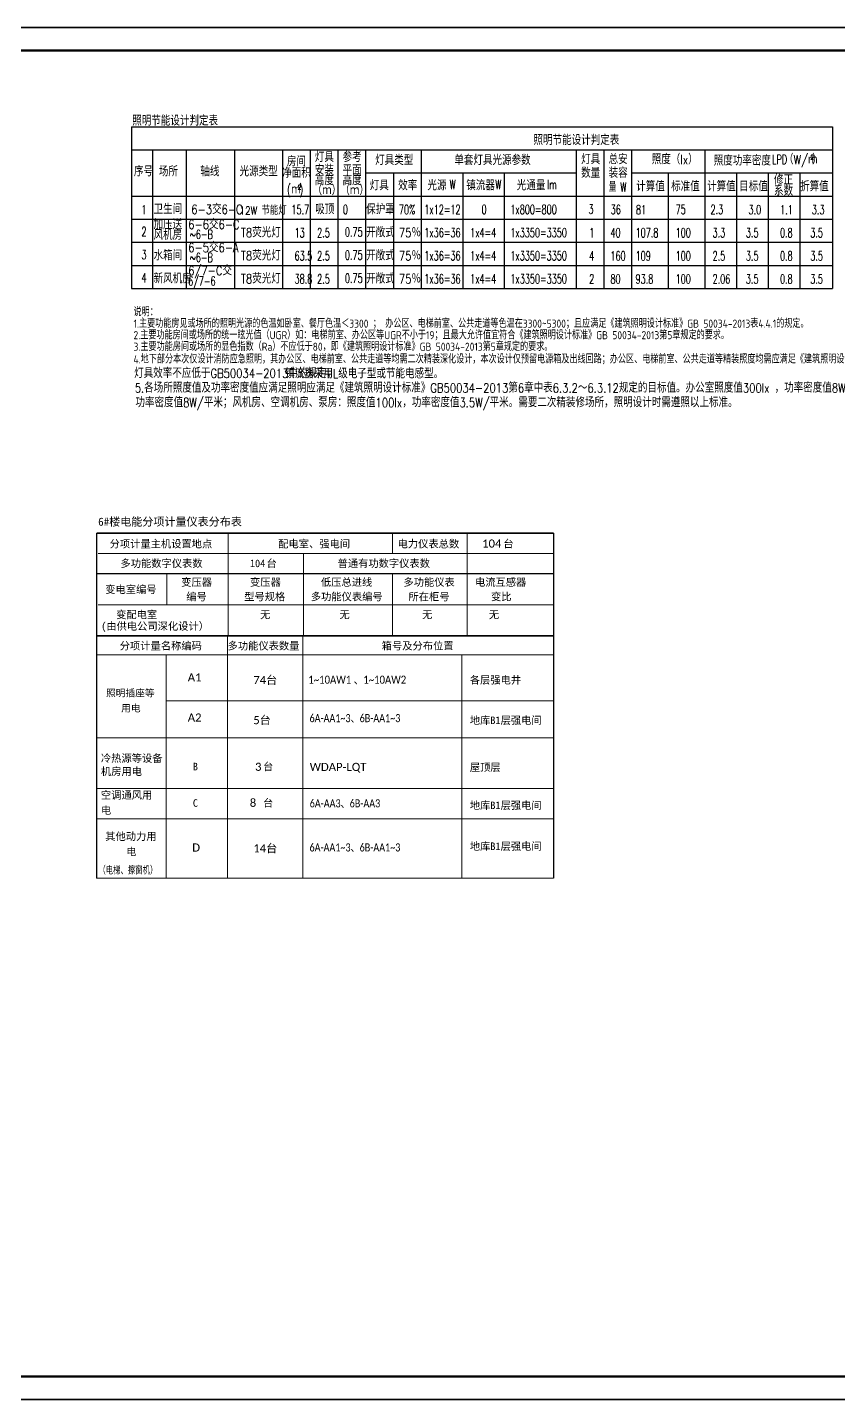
# Model space of a CAD drawing. Extents: x -127004 to 341119, y -13158 to 456864.
# Drawn here: x -8279 to 26821, y 397464 to 456864 of the extents above; entities that cross this region are included whole.
import ezdxf

# ---------------------------------------------------------------- set-up
doc = ezdxf.new("R2010")
doc.units = 0
doc.header["$LTSCALE"] = 1000
for name, color, linetype in [('DIM-箱柜', 3, 'CONTINUOUS'), ('SIG_TEXT', 7, 'CONTINUOUS'), ('TEL_TEXT', 3, 'CONTINUOUS'), ('TEL_TITLE', 7, 'CONTINUOUS'), ('表格线', 3, 'CONTINUOUS')]:
    doc.layers.add(name, color=color, linetype=linetype)
doc.layers.add('内审要求修改2.10', color=6, linetype='CONTINUOUS', plot=False)
doc.styles.add('_TEL_DIM', font='ROMANS2', dxfattribs={"width": 0.8, "height": 3.5, "bigfont": 'HZDF2'})
doc.styles.get("Standard").update_dxf_attribs({"font": 'GBENOR', "bigfont": 'GBCBIG'})
doc.styles.add('WMF-Calibri0', font='CALIBRI.TTF')
doc.styles.add('WMF-宋体0', font='')
doc.styles.add('WMF-黑体0', font='simhei.ttf')
doc.styles.get('WMF-宋体0').set_extended_font_data('SimSun')

# ---------------------------------------------------------------- blocks, each defined once
blk = doc.blocks.new('SADF AGF AERG AER GER')
at = {"layer": 'DIM-箱柜'}
blk.add_lwpolyline([(-462150, -1228514), (-378050, -1228514), (-378050, -1287914), (-462150, -1287914)], close=True, dxfattribs=at)
blk = doc.blocks.new('A$C6873132B')
at = {"layer": 'DIM-箱柜'}
blk.add_blockref('SADF AGF AERG AER GER', (378050, 1287914), dxfattribs=at)

msp = doc.modelspace()

# ---------------------------------------------------------------- linework, layer by layer
at = {"layer": 'SIG_TEXT', "color": 7, "lineweight": 0}
msp.add_line((10519, 429711), (10519, 420030), dxfattribs=at)
at = {"layer": 'SIG_TEXT', "color": 7, "lineweight": 0, "const_width": 62.6}
for points in [[(-5288, 434973), (14489, 434973)], [(-5288, 434973), (-5288, 420030)], [(14489, 434973), (14489, 420030)], [(-5288, 433219), (14489, 433219)], [(-5319, 430526), (14489, 430526)]]:
    msp.add_lwpolyline(points, dxfattribs=at)
at = {"layer": 'SIG_TEXT', "color": 7, "lineweight": 0}
for points in [[(412, 434941), (412, 433250)], [(7521, 434941), (7521, 434096)], [(10747, 434941), (10747, 433250)], [(-5225, 434096), (14489, 434096)], [(3669, 434096), (3669, 433250)], [(-2250, 433219), (-2250, 431872)], [(412, 433188), (412, 430526)], [(3669, 433188), (3669, 430526)], [(7521, 433188), (7521, 430526)], [(10747, 433188), (10747, 430526)], [(-5225, 431872), (14489, 431872)], [(-5288, 430526), (14489, 430526)], [(381, 430510), (381, 420030)], [(3638, 430510), (3638, 420030)], [(-5257, 429711), (14489, 429711)], [(-2313, 429711), (14489, 429711)], [(-2281, 429711), (-2281, 420030)], [(-2281, 427707), (14489, 427707)], [(-2281, 427707), (14489, 427707)], [(-5288, 426110), (14489, 426110)], [(-2281, 426110), (14489, 426110)], [(-5288, 423917), (14489, 423917)], [(-2344, 423917), (14489, 423917)], [(-5288, 422598), (14489, 422598)], [(-2344, 422598), (14489, 422598)], [(-5288, 420030), (14489, 420030)], [(-2281, 420030), (14489, 420030)]]:
    msp.add_lwpolyline(points, dxfattribs=at)
at = {"layer": 'TEL_TITLE'}
msp.add_lwpolyline([(-42904, 397464), (41196, 397464), (41196, 456864), (-42904, 456864)], close=True, dxfattribs=at)
at = {"layer": 'TEL_TITLE', "const_width": 100}
msp.add_lwpolyline([(-40404, 398464), (40196, 398464), (40196, 455864), (-40404, 455864)], close=True, dxfattribs=at)
at = {"layer": '表格线'}
for p, q in [((-3777, 452564), (-3777, 446564)), ((-3777, 452564), (26558, 452564)), ((26558, 452564), (26558, 446564)), ((-3777, 451564), (26558, 451564)), ((-2875, 451564), (-2875, 446564)), ((-1411, 451564), (-1411, 446564)), ((-1411, 451564), (-1411, 446564)), ((-1411, 451564), (-1411, 446564)), ((674, 451564), (674, 446564)), ((2755, 451564), (2755, 446564)), ((3955, 451564), (3955, 446564)), ((5155, 451564), (5155, 446564)), ((6355, 451564), (6355, 446564)), ((8755, 451564), (8755, 446564)), ((15461, 451564), (15461, 446564)), ((16661, 451564), (16661, 446564)), ((17861, 451564), (17861, 446564)), ((21029, 451564), (21029, 446564)), ((21029, 451564), (21029, 446564)), ((6355, 450564), (15461, 450564)), ((7555, 450564), (7555, 446564)), ((7555, 450564), (7555, 446564)), ((10555, 450564), (10555, 446564)), ((12355, 450564), (12355, 446564)), ((17861, 450564), (26558, 450564)), ((19445, 450564), (19445, 446564)), ((22400, 450564), (22400, 446564)), ((23770, 450564), (23770, 446564)), ((25140, 450564), (25140, 446564)), ((-3777, 449564), (26558, 449564)), ((-3777, 448564), (26558, 448564)), ((-3777, 447564), (26558, 447564)), ((-3777, 446564), (26558, 446564)), ((-3777, 446564), (-3777, 445564)), ((-3777, 446564), (26558, 446564)), ((-2875, 446564), (-2875, 445564)), ((-1411, 446564), (-1411, 445564)), ((-1411, 446564), (-1411, 445564)), ((-1411, 446564), (-1411, 445564)), ((674, 446564), (674, 445564)), ((2755, 446564), (2755, 445564)), ((3955, 446564), (3955, 445564)), ((5155, 446564), (5155, 445564)), ((6355, 446564), (6355, 445564)), ((7555, 446564), (7555, 445564)), ((7555, 446564), (7555, 445564)), ((8755, 446564), (8755, 445564)), ((10555, 446564), (10555, 445564)), ((12355, 446564), (12355, 445564)), ((15461, 446564), (15461, 445564)), ((16661, 446564), (16661, 445564)), ((17861, 446564), (17861, 445564)), ((19445, 446564), (19445, 445564)), ((21029, 446564), (21029, 445564)), ((21029, 446564), (21029, 445564)), ((22400, 446564), (22400, 445564)), ((23770, 446564), (23770, 445564)), ((25140, 446564), (25140, 445564)), ((26558, 446564), (26558, 445564)), ((-3777, 445564), (26558, 445564))]:
    msp.add_line(p, q, dxfattribs=at)

# ---------------------------------------------------------------- block references
at = {"layer": 'DIM-箱柜'}
msp.add_blockref('SADF AGF AERG AER GER', (419245, 1685379), dxfattribs=at)
at = {"layer": '内审要求修改2.10'}
msp.add_blockref('A$C6873132B', (41196, 397464), dxfattribs=at)

# ---------------------------------------------------------------- texts
at = {"layer": 'SIG_TEXT', "color": 7, "lineweight": 0}
for s, height, style, p in [('6#楼电能分项计量仪表分布表', 350.76, 'WMF-黑体0', (-5220, 435293)), ('分项计量主机设置地点', 325.7, 'WMF-宋体0', (-4724, 434346)), ('配电室、强电间', 325.7, 'WMF-宋体0', (2573, 434346)), ('电力仪表总数', 325.7, 'WMF-宋体0', (7740, 434346)), ('104', 350.8, 'WMF-Calibri0', (11398, 434346)), ('台', 326, 'WMF-宋体0', (12313, 434346)), ('多功能数字仪表数', 325.7, 'WMF-宋体0', (-4254, 433501)), ('104', 325.7, 'WMF-宋体0', (1348, 433501)), ('台', 326, 'WMF-宋体0', (2072, 433501)), ('普通有功数字仪表数', 325.7, 'WMF-宋体0', (5141, 433501)), ('变压器', 325.7, 'WMF-宋体0', (-1624, 432687)), ('变压器', 325.7, 'WMF-宋体0', (1351, 432687)), ('低压总进线', 325.7, 'WMF-宋体0', (4421, 432687)), ('多功能仪表', 325.7, 'WMF-宋体0', (7991, 432687)), ('电流互感器', 325.7, 'WMF-宋体0', (11091, 432687)), ('变电室编号', 325.7, 'WMF-宋体0', (-4912, 432373)), ('编号', 325.7, 'WMF-宋体0', (-1405, 432060)), ('型号规格', 325.7, 'WMF-宋体0', (1101, 432060)), ('多功能仪表编号', 325.7, 'WMF-宋体0', (3982, 432060)), ('所在柜号', 325.7, 'WMF-宋体0', (8210, 432060)), ('变比', 325.7, 'WMF-宋体0', (11780, 432060)), ('变配电室', 325.7, 'WMF-宋体0', (-4442, 431282)), ('无', 326, 'WMF-宋体0', (1790, 431282)), ('无', 326, 'WMF-宋体0', (5223, 431282)), ('无', 326, 'WMF-宋体0', (8800, 431282)), ('无', 326, 'WMF-宋体0', (11690, 431282)), ('(由供电公司深化设计）', 325.7, 'WMF-宋体0', (-5087, 430781)), ('分项计量名称编码', 325.7, 'WMF-宋体0', (-4286, 429931)), ('多功能仪表数量', 325.7, 'WMF-宋体0', (381, 429931)), ('箱号及分布位置', 325.7, 'WMF-宋体0', (7051, 429931)), ('A1', 350.8, 'WMF-Calibri0', (-1342, 428553)), ('74台', 350.8, 'WMF-Calibri0', (1494, 428439)), ('各层强电井', 325.7, 'WMF-宋体0', (10863, 428453)), ('照明插座等', 300.7, 'WMF-宋体0', (-4881, 427903)), ('用电', 300.7, 'WMF-宋体0', (-4223, 427245)), ('A2', 350.8, 'WMF-Calibri0', (-1342, 426815)), ('5台', 350.8, 'WMF-Calibri0', (1494, 426701)), ('地库B1层强电间', 325.7, 'WMF-宋体0', (10863, 426708)), ('冷热源等设备', 325.7, 'WMF-宋体0', (-5100, 425065)), ('机房用电', 325.7, 'WMF-宋体0', (-5100, 424491)), ('B', 326, 'WMF-宋体0', (-1123, 424704)), ('3', 351, 'WMF-Calibri0', (1571, 424683)), ('台', 326, 'WMF-宋体0', (1915, 424704)), ('WDAP-LQT', 350.8, 'WMF-Calibri0', (3936, 424677)), ('屋顶层', 325.7, 'WMF-宋体0', (10863, 424673)), ('空调通风用', 325.7, 'WMF-宋体0', (-5100, 423471)), ('电', 326, 'WMF-宋体0', (-5100, 422813)), ('C', 326, 'WMF-宋体0', (-1123, 423126)), ('8', 351, 'WMF-Calibri0', (1343, 423126)), ('台', 326, 'WMF-宋体0', (1915, 423126)), ('地库B1层强电间', 325.7, 'WMF-宋体0', (10863, 423026)), ('其他动力用', 325.7, 'WMF-宋体0', (-4912, 421682)), ('电', 326, 'WMF-宋体0', (-4004, 421024)), ('D', 351, 'WMF-Calibri0', (-1146, 421187)), ('14台', 350.8, 'WMF-Calibri0', (1494, 421155)), ('地库B1层强电间', 325.7, 'WMF-宋体0', (10863, 421256))]:
    msp.add_text(s, height=height, dxfattribs=dict(at, style=style)).set_placement(p)
for s, height, style, width, p in [('1~10AW1 、1~10AW2  ', 350.76, 'WMF-Calibri0', 0.85, (3877, 428453)), ('6A-AA1~3、6B-AA1~3', 350.76, 'WMF-Calibri0', 0.8, (3928, 426789)), ('6A-AA3、6B-AA3', 350.76, 'WMF-Calibri0', 0.8, (3936, 423100)), ('6A-AA1~3、6B-AA1~3', 350.76, 'WMF-Calibri0', 0.8, (3928, 421192)), ('（电梯、擦窗机）', 325.7, 'WMF-宋体0', 0.7, (-5210, 420230))]:
    msp.add_text(s, height=height, dxfattribs=dict(at, style=style, width=width)).set_placement(p)
at = {"layer": 'TEL_TEXT', "style": '_TEL_DIM'}
for s, height, width, p in [('照明节能设计判定表', 396.9, 0.8, (-3744, 452619)), ('照明节能设计判定表', 396.9, 0.8, (13620, 451780)), ('灯具', 396.9, 0.8, (4158, 451042)), ('参考', 396.9, 0.8, (5358, 451042)), ('序号', 396.9, 0.8, (-3671, 450424)), ('场所', 396.9, 0.8, (-2592, 450424)), ('轴线', 396.9, 0.8, (-798, 450424)), ('光源类型', 396.9, 0.8, (900, 450424)), ('房间', 396.9, 0.8, (2948, 450856)), ('安装', 396.9, 0.8, (4158, 450483)), ('平面', 396.9, 0.8, (5358, 450483)), ('灯具类型', 396.9, 0.8, (6766, 450911)), ('单套灯具光源参数', 396.9, 0.8, (10194, 450911)), ('灯具', 396.9, 0.8, (15681, 450947)), ('总安', 396.9, 0.8, (16871, 450947)), ('照度（lx）', 396.9, 0.8, (18736, 450947)), ('照度功率密度', 396.9, 0.8, (21418, 450891)), ('LPD', 400, 0.64, (23949, 450950)), ('（W/ｍ', 396.9, 0.8, (24460, 450945)), ('2\u3000', 200, 0.8, (25604, 451145)), ('）', 397, 0.8, (25681, 450945)), ('净面积', 396.9, 0.8, (2743, 450359)), ('高度', 396.9, 0.8, (4158, 450036)), ('高度', 396.9, 0.8, (5358, 450036)), ('灯具', 396.9, 0.8, (6534, 449819)), ('效率', 396.9, 0.8, (7764, 449819)), ('光源', 396.9, 0.8, (9030, 449819)), ('W', 400, 0.64, (9989, 449867)), ('镇流器', 396.9, 0.8, (10710, 449819)), ('W', 400, 0.64, (11967, 449867)), ('光通量', 396.9, 0.8, (12896, 449819)), ('lm', 400, 0.64, (14216, 449867)), ('数量', 396.9, 0.8, (15681, 450359)), ('装容', 396.9, 0.8, (16871, 450359)), ('修正', 396.9, 0.8, (24027, 450056)), ('(ｍ', 396.9, 0.8, (2943, 449647)), ('2\u3000', 200, 0.8, (3416, 449847)), (')', 400, 0.64, (3493, 449647)), ('（ｍ）', 396.9, 0.8, (4060, 449611)), ('（ｍ）', 396.9, 0.8, (5260, 449611)), ('量 W', 400, 0.64, (16871, 449754)), ('计算值', 396.9, 0.8, (18063, 449777)), ('标准值', 396.9, 0.8, (19576, 449777)), ('计算值', 396.9, 0.8, (21132, 449777)), ('目标值', 396.9, 0.8, (22520, 449777)), ('系数', 396.9, 0.8, (24027, 449581)), ('折算值', 396.9, 0.8, (25154, 449777)), ('1', 400, 0.64, (-3345, 448774)), ('卫生间', 396.9, 0.8, (-2822, 448788)), ('6-3交6-C', 396.9, 0.8, (-1189, 448788)), ('12W 节能灯', 347.2, 0.8, (902, 448762)), ('15.7', 400, 0.64, (3143, 448778)), ('吸顶', 396.9, 0.8, (4172, 448784)), ('0', 400, 0.64, (5372, 448784)), ('保护罩', 396.9, 0.8, (6379, 448784)), ('70%', 400, 0.64, (7795, 448781)), ('1x12=12', 400, 0.64, (8894, 448784)), ('0', 400, 0.64, (11373, 448784)), ('1x800=800', 400, 0.64, (12619, 448784)), ('3', 400, 0.64, (15997, 448796)), ('36', 400, 0.64, (16960, 448784)), ('81', 400, 0.64, (18054, 448776)), ('75', 400, 0.64, (19770, 448784)), ('2.3', 400, 0.64, (21282, 448784)), ('3.0', 400, 0.64, (22925, 448776)), ('1.1', 400, 0.64, (24296, 448776)), ('3.3', 400, 0.64, (25666, 448776)), ('加压送', 396.9, 0.8, (-2822, 448127)), ('6-6交6-C', 396.9, 0.8, (-1322, 448138)), ('2', 400, 0.64, (-3345, 447829)), ('风机房', 396.9, 0.8, (-2822, 447673)), ('~6-B', 400, 0.64, (-1257, 447708)), ('T8荧光灯', 396.9, 0.8, (959, 447784)), ('13', 400, 0.64, (3280, 447778)), ('2.5', 400, 0.64, (4258, 447778)), ('0.75', 400, 0.64, (5460, 447809)), ('开敞式', 396.9, 0.8, (6379, 447784)), ('75％', 396.9, 0.8, (7795, 447781)), ('1x36=36', 400, 0.64, (8894, 447781)), ('1x4=4', 400, 0.64, (10880, 447781)), ('1x3350=3350', 400, 0.64, (12619, 447781)), ('1', 400, 0.64, (16031, 447776)), ('40', 400, 0.64, (16949, 447776)), ('107.8', 400, 0.64, (18037, 447776)), ('100', 400, 0.64, (19770, 447776)), ('3.3', 400, 0.64, (21370, 447776)), ('3.5', 400, 0.64, (22811, 447776)), ('0.8', 400, 0.64, (24287, 447776)), ('3.5', 400, 0.64, (25598, 447776)), ('6-5交6-A', 396.9, 0.8, (-1322, 447138)), ('3', 400, 0.64, (-3345, 446829)), ('水箱间', 396.9, 0.8, (-2822, 446788)), ('~6-B', 400, 0.64, (-1257, 446708)), ('T8荧光灯', 396.9, 0.8, (959, 446784)), ('63.5', 400, 0.64, (3280, 446778)), ('2.5', 400, 0.64, (4258, 446778)), ('0.75', 400, 0.64, (5460, 446809)), ('开敞式', 396.9, 0.8, (6379, 446784)), ('75％', 396.9, 0.8, (7795, 446781)), ('1x36=36', 400, 0.64, (8894, 446781)), ('1x4=4', 400, 0.64, (10880, 446781)), ('1x3350=3350', 400, 0.64, (12619, 446781)), ('4', 400, 0.64, (16031, 446776)), ('160', 400, 0.64, (16949, 446776)), ('109', 400, 0.64, (18037, 446776)), ('100', 400, 0.64, (19770, 446776)), ('2.5', 400, 0.64, (21370, 446776)), ('3.5', 400, 0.64, (22811, 446776)), ('0.8', 400, 0.64, (24287, 446776)), ('3.5', 400, 0.64, (25598, 446776)), ('4', 400, 0.64, (-3345, 445829)), ('新风机房', 396.9, 0.8, (-2822, 445788)), ('6/7-6', 400, 0.64, (-1322, 445687)), ('6/7-C交', 396.9, 0.8, (-1322, 446138)), ('T8荧光灯', 396.9, 0.8, (959, 445784)), ('38.8', 400, 0.64, (3280, 445778)), ('2.5', 400, 0.64, (4258, 445778)), ('0.75', 400, 0.64, (5460, 445809)), ('开敞式', 396.9, 0.8, (6379, 445784)), ('75％', 396.9, 0.8, (7795, 445781)), ('1x36=36', 400, 0.64, (8894, 445781)), ('1x4=4', 400, 0.64, (10880, 445781)), ('1x3350=3350', 400, 0.64, (12619, 445781)), ('2', 400, 0.64, (16031, 445776)), ('80', 400, 0.64, (16949, 445776)), ('93.8', 400, 0.64, (18037, 445776)), ('100', 400, 0.64, (19770, 445776)), ('2.06', 400, 0.64, (21370, 445776)), ('3.5', 400, 0.64, (22811, 445776)), ('0.8', 400, 0.64, (24287, 445776)), ('3.5', 400, 0.64, (25598, 445776)), ('灯具效率不应低于GB50034-2013中的规定，', 396.85, 0.8, (-3662, 441692)), ('镇流器采用L级电子型或节能电感型。', 396.85, 0.8, (2876, 441676)), ('5.各场所照度值及功率密度值应满足照明应满足《建筑照明设计标准》GB50034-2013第6章中表6.3.2～6.3.12规定的目标值。办公室照度值300lx ，功率密度值8W/平米；门厅照度值200lx ，', 396.85, 0.8, (-3635, 441060)), ('功率密度值8W/平米；风机房、空调机房、泵房：照度值100lx，功率密度值3.5W/平米。需要二次精装修场所，照明设计时需遵照以上标准。', 396.85, 0.8, (-3608, 440428))]:
    msp.add_text(s, height=height, dxfattribs=dict(at, width=width)).set_placement(p)
at = {"layer": 'TEL_TEXT'}
for s, p in [('说明：', (-3689, 444367)), ('1.主要功能房见或场所的照明光源的色温如卧室、餐厅色温＜3300 ； 办公区、电梯前室、公共走道等色温在3300~5300；且应满足《建筑照明设计标准》GB 50034-2013表4.4.1的规定。', (-3689, 443867)), ('2.主要功能房间或场所的统一眩光值（UGR）如：电梯前室、办公区等UGR不小于19；且最大允许值宜符合《建筑照明设计标准》GB 50034-2013第5章规定的要求。', (-3689, 443367)), ('3.主要功能房间或场所的显色指数（Ra）不应低于80，即《建筑照明设计标准》GB 50034-2013第5章规定的要求。', (-3689, 442867)), ('4.地下部分本次仅设计消防应急照明，其办公区、电梯前室、公共走道等均需二次精装深化设计，本次设计仅预留电源箱及出线回路；办公区、电梯前室、公共走道等精装照度均需应满足《建筑照明设计标准》GB 50034-2013的规定。', (-3689, 442325))]:
    msp.add_text(s, height=350, rotation=360, dxfattribs=at).set_placement(p)
at = {"layer": 'TEL_TEXT', "char_height": 3.5, "width": 2.52, "attachment_point": 1, "style": '_TEL_DIM'}
for insert in [(21029, 448065), (21029, 447065), (21029, 446065)]:
    msp.add_mtext('-', dxfattribs=dict(at, insert=insert))

doc.saveas('drawing.dxf')
